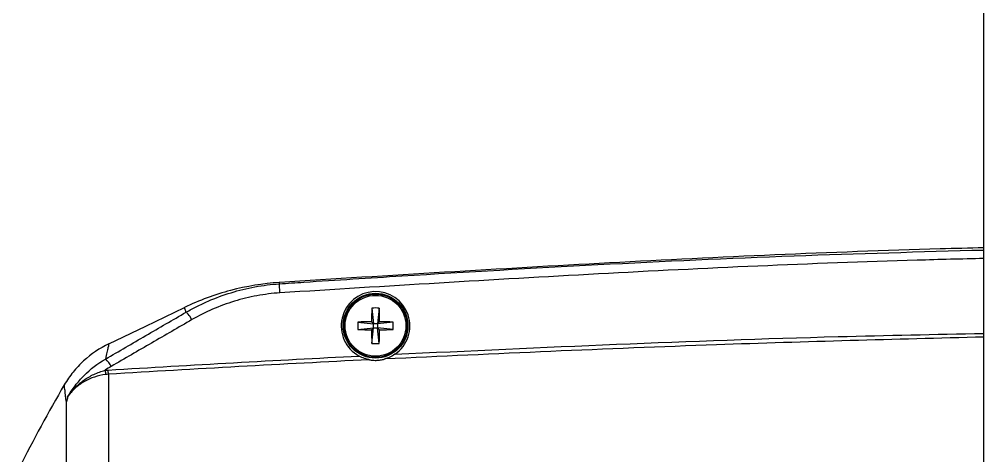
# Model space of a CAD drawing. Extents: x 14.8 to 109.8, y 1.6 to 86.6.
# Drawn here: x 16.616 to 21.528, y 39.816 to 42.038 of the extents above; entities that cross this region are included whole.
import ezdxf

# ---------------------------------------------------------------- set-up
doc = ezdxf.new("R2010")
doc.units = 0
doc.header["$MEASUREMENT"] = 0
doc.layers.add('OBJECT', color=7, linetype='CONTINUOUS')

msp = doc.modelspace()

# ---------------------------------------------------------------- linework, layer by layer
at = {"layer": 'OBJECT'}
for p, q in [((21.528, 39.43), (21.528, 44.1632)), ((18.4115, 40.5681), (18.4203, 40.4883)), ((18.4496, 40.5681), (18.4408, 40.4883)), ((18.3405, 40.4971), (18.4203, 40.4883)), ((18.4102, 40.4984), (18.4203, 40.4883)), ((18.4203, 40.4678), (18.4203, 40.4883)), ((18.4408, 40.4883), (18.4203, 40.4883)), ((18.4408, 40.4883), (18.4509, 40.4984)), ((18.5206, 40.4971), (18.4408, 40.4883)), ((18.4408, 40.4883), (18.4408, 40.4678)), ((18.3405, 40.459), (18.4203, 40.4678)), ((18.4203, 40.4678), (18.4102, 40.4577)), ((18.4115, 40.388), (18.4203, 40.4678)), ((18.4203, 40.4678), (18.4408, 40.4678)), ((18.4496, 40.388), (18.4408, 40.4678)), ((18.4509, 40.4577), (18.4408, 40.4678)), ((18.5206, 40.459), (18.4408, 40.4678)), ((17.07, 40.2312), (17.07, 38.4592)), ((16.8566, 38.4658), (16.8566, 40.0904))]:
    msp.add_line(p, q, dxfattribs=at)
at = {"layer": 'OBJECT', "flags": 128}
msp.add_lwpolyline([(17.0726, 40.3864), (17.2607, 40.4768), (17.4571, 40.5712)], dxfattribs=at)
at = {"layer": 'OBJECT'}
for centre, radius in [((18.4305, 40.4782), 0.165), ((18.4305, 40.478), 0.161), ((18.4305, 40.478), 0.1549)]:
    msp.add_circle(centre, radius, dxfattribs=at)
for centre, radius, start, end in [((21.1775, 40.4803), 2.7674, 178.182, 179.6259), ((18.4305, 40.172), 0.3966, 87.2503, 92.7497), ((15.686, 40.4804), 2.7649, 0.3735, 1.8187), ((18.7369, 40.478), 0.3969, 177.2525, 182.7475), ((18.4283, 37.73), 2.7684, 90.3746, 91.818), ((18.4328, 37.7301), 2.7684, 88.182, 89.6254), ((18.1242, 40.478), 0.3969, 357.2525, 2.7475), ((18.4283, 43.2244), 2.7668, 268.1816, 269.6258), ((21.1775, 40.4758), 2.7674, 180.3741, 181.818), ((15.686, 40.4757), 2.7649, 358.1813, 359.6265), ((18.4328, 43.2244), 2.7668, 270.3742, 271.8185), ((18.4305, 40.7839), 0.3964, 267.2487, 272.7513), ((16.9569, 40.2038), 0.1441, 27.8354, 46.8014), ((17.6761, 40.3239), 0.6273, 186.6529, 188.61), ((12.2889, 39.9596), 4.7888, 3.2514, 3.5076), ((22.5555, 36.8182), 6.6249, 149.53189, 153.70507)]:
    msp.add_arc(centre, radius, start, end, dxfattribs=at)
msp.add_ellipse((18.4306, 40.4774), major_axis=(-0.0118, 0.1745), ratio=0.999989, start_param=3.672257, end_param=8.858897, dxfattribs=at)
for points, knots in [([(21.528, 40.8751), (21.454, 40.8731), (20.8186, 40.8566), (19.6224, 40.8028), (18.5013, 40.7334), (17.9406, 40.6987)], [0, 0, 0, 0, 0.061799, 0.530833, 1, 1, 1, 1]), ([(17.9408, 40.6918), (17.9824, 40.6946), (18.1903, 40.7086), (19.0636, 40.7638), (20.2175, 40.8275), (21.2059, 40.8549), (21.528, 40.8638)], [0, 0, 0, 0, 0.0348039, 0.1740199, 0.730912, 1, 1, 1, 1]), ([(21.528, 40.8206), (21.4149, 40.8178), (20.7605, 40.8011), (19.5654, 40.7462), (18.4844, 40.6792), (17.9439, 40.6456)], [0, 0, 0, 0, 0.094552, 0.547276, 1, 1, 1, 1]), ([(17.9406, 40.6987), (17.8568, 40.693), (17.7737, 40.6794), (17.6113, 40.6365), (17.5328, 40.6076), (17.4571, 40.5712)], [0, 0, 0, 0, 0.5, 0.5, 1, 1, 1, 1]), ([(17.9406, 40.6987), (17.8568, 40.693), (17.7737, 40.6794), (17.6113, 40.6365), (17.5328, 40.6076), (17.4571, 40.5712)], [0, 0, 0, 0, 0.5, 0.5, 1, 1, 1, 1]), ([(17.4659, 40.5472), (17.4838, 40.5576), (17.5022, 40.5675), (17.5393, 40.5862), (17.5582, 40.595), (17.6156, 40.6199), (17.6548, 40.6343), (17.7347, 40.6587), (17.7755, 40.6686), (17.837, 40.68), (17.8576, 40.6831), (17.8991, 40.6884), (17.9199, 40.6904), (17.9408, 40.6918)], [0, 0, 0, 0, 0.125, 0.125, 0.25, 0.25, 0.5, 0.5, 0.75, 0.75, 0.875, 0.875, 1, 1, 1, 1]), ([(17.9406, 40.6987), (17.9406, 40.6986), (17.9407, 40.6985), (17.9405, 40.6978), (17.9401, 40.6965), (17.9397, 40.6946), (17.9405, 40.6927), (17.9408, 40.6918)], [0, 0, 0, 0, 0.170275, 0.340551, 0.510826, 0.782992, 1, 1, 1, 1]), ([(17.9439, 40.6456), (17.9431, 40.6585), (17.9423, 40.6703), (17.9411, 40.6868), (17.9408, 40.6915), (17.9408, 40.6918)], [0, 0, 0, 0, 0.5, 0.5, 1, 1, 1, 1]), ([(17.9439, 40.6456), (17.9044, 40.643), (17.8653, 40.638), (17.7879, 40.6237), (17.7494, 40.6144), (17.6739, 40.5914), (17.6369, 40.5778), (17.5646, 40.5464), (17.5295, 40.5288), (17.4955, 40.5091)], [0, 0, 0, 0, 0.25, 0.25, 0.5, 0.5, 0.75, 0.75, 1, 1, 1, 1]), ([(17.0556, 40.3088), (17.1239, 40.3487), (17.1922, 40.3884), (17.2606, 40.4282), (17.329, 40.4679), (17.3974, 40.5076), (17.4659, 40.5472)], [0, 0, 0, 0, 0.00607767, 0.00607767, 0.00607767, 0.0121556, 0.0121556, 0.0121556, 0.0121556]), ([(17.4659, 40.5472), (17.4654, 40.5486), (17.4644, 40.5513), (17.4631, 40.555), (17.4619, 40.5583), (17.4608, 40.5612), (17.4599, 40.5637), (17.4591, 40.5659), (17.4584, 40.5677), (17.4579, 40.5691), (17.4575, 40.5702), (17.4572, 40.5709), (17.4572, 40.5711), (17.4571, 40.5712)], [0, 0, 0, 0, 0.09399, 0.18738, 0.280164, 0.372339, 0.463898, 0.554835, 0.645145, 0.734823, 0.823862, 0.912256, 1, 1, 1, 1]), ([(17.4955, 40.5091), (17.4888, 40.52), (17.4822, 40.5298), (17.4716, 40.5433), (17.4677, 40.5471), (17.4659, 40.5472)], [0, 0, 0, 0, 0.5, 0.5, 1, 1, 1, 1]), ([(17.4955, 40.5091), (17.4269, 40.4695), (17.3584, 40.4299), (17.2899, 40.3902), (17.2213, 40.3505), (17.1528, 40.3108), (17.0843, 40.2711)], [0, 0, 0, 0, 0.00607596, 0.00607596, 0.00607596, 0.01215192, 0.01215192, 0.01215192, 0.01215192]), ([(18.5291, 40.3329), (19.2813, 40.3681), (20.2807, 40.4148), (21.2807, 40.4343), (21.528, 40.4391)], [0, 0, 0, 0, 0.75281, 1, 1, 1, 1]), ([(17.0726, 40.3864), (17.0252, 40.3636), (16.9823, 40.3345), (16.9342, 40.2903), (16.9248, 40.281), (16.9069, 40.2619), (16.8983, 40.252), (16.8737, 40.2216), (16.8588, 40.2001), (16.8454, 40.1775)], [0, 0, 0, 0, 0.5, 0.5, 0.625, 0.625, 0.75, 0.75, 1, 1, 1, 1]), ([(17.0726, 40.3864), (17.0724, 40.3854), (17.0707, 40.3785), (17.0663, 40.3591), (17.0645, 40.3512), (17.0604, 40.3323), (17.0581, 40.3213), (17.0556, 40.3088)], [0, 0, 0, 0, 0.5, 0.5, 0.75, 0.75, 1, 1, 1, 1]), ([(21.528, 40.4204), (21.0744, 40.4086), (20.0576, 40.3822), (19.0415, 40.335), (18.4785, 40.3089)], [0, 0, 0, 0, 0.446019, 1, 1, 1, 1]), ([(18.5291, 40.3329), (18.5207, 40.3272), (18.5122, 40.3224), (18.4992, 40.3164), (18.4948, 40.3145), (18.4884, 40.3122), (18.4863, 40.3114), (18.4823, 40.3101), (18.4803, 40.3094), (18.4785, 40.3089)], [0, 0, 0, 0, 0.5, 0.5, 0.75, 0.75, 0.875, 0.875, 1, 1, 1, 1]), ([(16.8624, 40.1158), (16.8741, 40.1357), (16.8869, 40.1548), (16.915, 40.1913), (16.9303, 40.2087), (16.9789, 40.2575), (17.0151, 40.2856), (17.0556, 40.3088)], [0, 0, 0, 0, 0.25, 0.25, 0.5, 0.5, 1, 1, 1, 1]), ([(18.3996, 40.305), (18.3978, 40.3053), (18.3958, 40.3058), (18.3916, 40.3067), (18.3895, 40.3072), (18.3828, 40.309), (18.3784, 40.3103), (18.3649, 40.315), (18.3559, 40.3189), (18.347, 40.3238)], [0, 0, 0, 0, 0.125, 0.125, 0.25, 0.25, 0.5, 0.5, 1, 1, 1, 1]), ([(18.3996, 40.305), (18.4048, 40.304), (18.4106, 40.3031), (18.4206, 40.3022), (18.4242, 40.302), (18.4315, 40.3019), (18.4354, 40.3019), (18.4431, 40.3023), (18.4469, 40.3026), (18.4543, 40.3035), (18.4578, 40.304), (18.4677, 40.3059), (18.4734, 40.3074), (18.4785, 40.3089)], [0, 0, 0, 0, 0.25, 0.25, 0.375, 0.375, 0.5, 0.5, 0.625, 0.625, 0.75, 0.75, 1, 1, 1, 1]), ([(17.0559, 40.23), (17.0363, 40.2276), (17.0172, 40.2233), (16.9802, 40.211), (16.9622, 40.2028), (16.929, 40.1832), (16.9136, 40.1718), (16.8924, 40.152), (16.8857, 40.145), (16.8764, 40.134), (16.8733, 40.1303), (16.869, 40.1245), (16.8676, 40.1226), (16.8655, 40.1198), (16.8648, 40.1188), (16.8638, 40.1174), (16.8634, 40.1169), (16.8628, 40.116), (16.8624, 40.1156), (16.8623, 40.1155)], [0, 0, 0, 0, 0.25, 0.25, 0.5, 0.5, 0.75, 0.75, 0.875, 0.875, 0.9375, 0.9375, 0.96875, 0.96875, 0.984375, 0.984375, 0.992187, 0.992187, 1, 1, 1, 1]), ([(16.8624, 40.1158), (16.8624, 40.1157), (16.8625, 40.1158), (16.8628, 40.1162), (16.863, 40.1164), (16.8635, 40.1172), (16.8638, 40.1177), (16.8649, 40.1192), (16.8656, 40.1202), (16.8677, 40.1233), (16.8691, 40.1253), (16.8735, 40.1314), (16.8765, 40.1354), (16.8858, 40.1471), (16.8923, 40.1546), (16.9132, 40.1762), (16.9283, 40.1891), (16.9608, 40.2121), (16.9783, 40.2223), (17.0147, 40.2392), (17.0337, 40.246), (17.0531, 40.2512)], [0, 0, 0, 0, 0.003906, 0.003906, 0.007812, 0.007812, 0.015625, 0.015625, 0.03125, 0.03125, 0.0625, 0.0625, 0.125, 0.125, 0.25, 0.25, 0.5, 0.5, 0.75, 0.75, 1, 1, 1, 1]), ([(16.8566, 40.0904), (16.855, 40.0964), (16.854, 40.1026), (16.8526, 40.1153), (16.852, 40.1211), (16.8502, 40.1374), (16.8491, 40.1465), (16.8465, 40.1687), (16.8456, 40.1764), (16.8454, 40.1775)], [0, 0, 0, 0, 0.125, 0.125, 0.25, 0.25, 0.5, 0.5, 1, 1, 1, 1]), ([(16.8623, 40.1155), (16.8615, 40.1118), (16.8607, 40.1078), (16.8587, 40.0995), (16.8577, 40.095), (16.8566, 40.0904)], [0, 0, 0, 0, 0.5, 0.5, 1, 1, 1, 1]), ([(16.8623, 40.1155), (16.8623, 40.1155), (16.8623, 40.1155), (16.8623, 40.1156), (16.8623, 40.1157), (16.8624, 40.1157), (16.8624, 40.1158)], [0, 0, 0, 0, 0.00000650101, 0.00000650101, 0.00000650101, 0.0000162625, 0.0000162625, 0.0000162625, 0.0000162625])]:
    msp.add_open_spline(points, degree=3, knots=knots, dxfattribs=at)
for points in [[(17.0687, 40.2526), (17.4947, 40.2786), (17.9208, 40.3023), (18.347, 40.3238)], [(18.3996, 40.305), (17.9563, 40.2828), (17.5131, 40.2582), (17.07, 40.2312)], [(17.0843, 40.2711), (17.0736, 40.2649), (17.0632, 40.2582), (17.0531, 40.2512)], [(17.0531, 40.2512), (17.0583, 40.2518), (17.0635, 40.2523), (17.0687, 40.2526)], [(17.07, 40.2312), (17.0653, 40.231), (17.0606, 40.2305), (17.0559, 40.23)]]:
    msp.add_open_spline(points, degree=3, dxfattribs=at)

doc.saveas('drawing.dxf')
